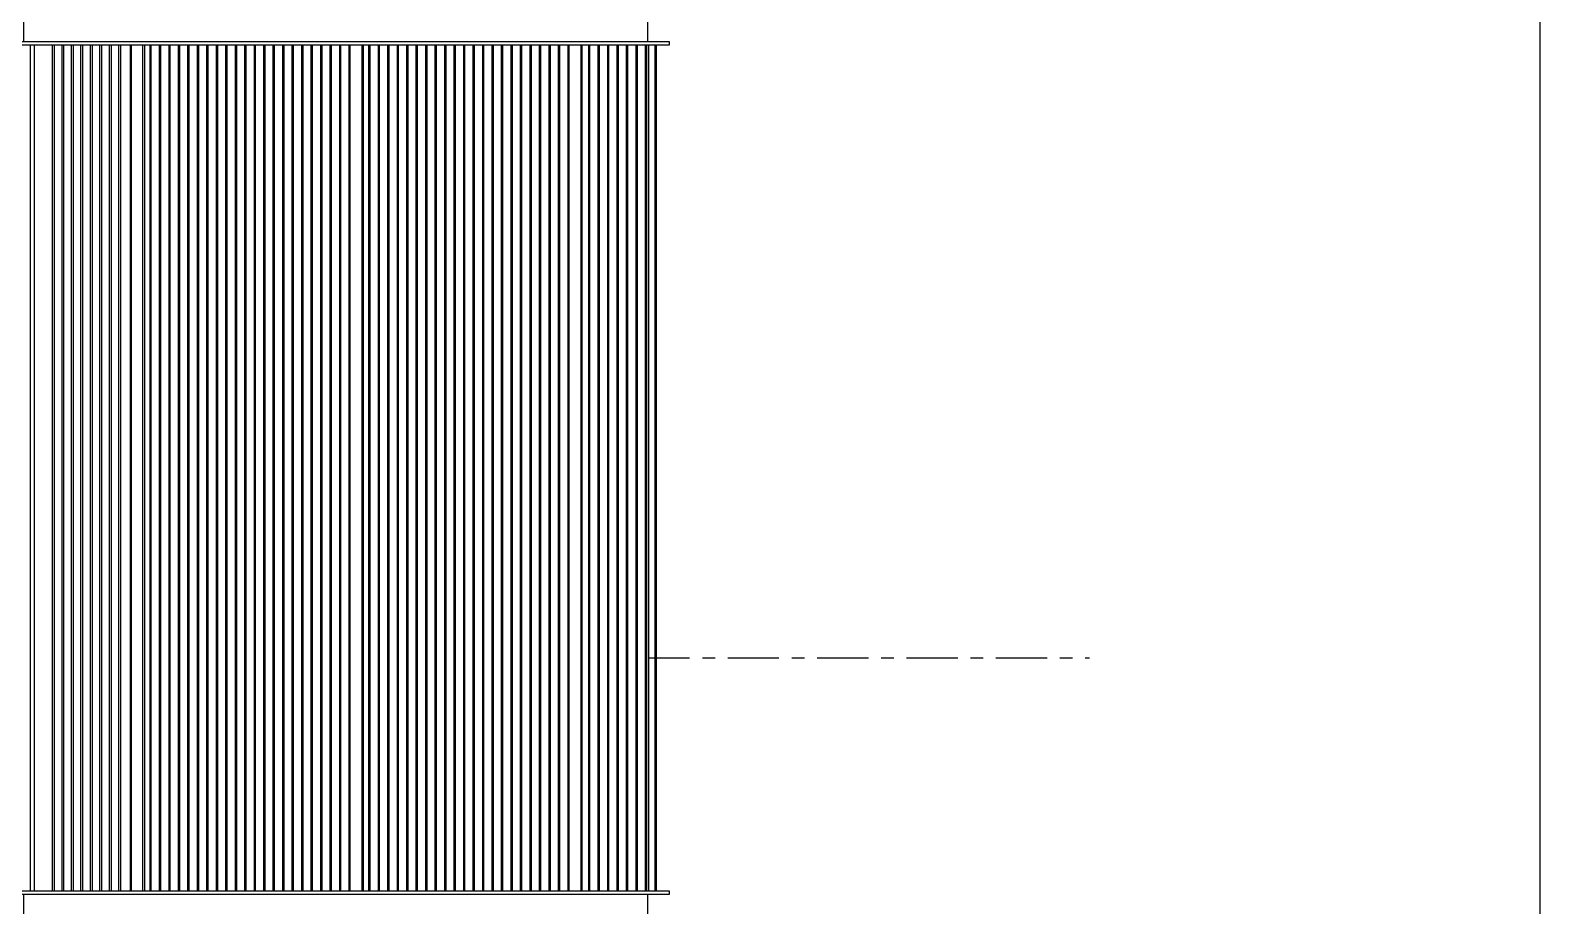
# Model space of a CAD drawing. Header units: millimetres. Extents: x 3774 to 718460, y -768339 to 192544.
# Drawn here: x 513842 to 519016, y -725317 to -722317 of the extents above; entities that cross this region are included whole.
import ezdxf
from ezdxf.xclip import XClip

# ---------------------------------------------------------------- set-up
doc = ezdxf.new("R2010")
doc.units = ezdxf.units.MM
doc.header["$XCLIPFRAME"] = 0
doc.set_wipeout_variables(frame=1)
for name, pattern in [('TA_GL_000.70000', [1.925, 0.7, -0.175, 0.175, -0.175, 0.7]), ('XKITLINE00', [0]), ('XKITLINE02', [4, 2, -2])]:
    doc.linetypes.add(name, pattern=pattern)
for name, color, linetype in [('000 - 0_SYM_DWG_GRIDLINE_MAIN_COLOR_251', 7, 'Continuous'), ('010 - ASPG_FRAMING_SUB_COLOR_2', 7, 'Continuous'), ('010 - ASPG_FRAMING_SUB_COLOR_3', 7, 'Continuous'), ('010 - ASPG_FRAMING_WIPEOUT_', 7, 'Continuous'), ('DIM', 7, 'Continuous')]:
    doc.layers.add(name, color=color, linetype=linetype)
doc.layers.add('Bolt', color=7, linetype='Continuous', lineweight=0)
doc.layers.add('Part', color=7, linetype='Continuous', lineweight=0)
doc.styles.add('TA', font='', dxfattribs={"height": 4.5})
doc.styles.get('TA').set_extended_font_data('Cordia New')

# ---------------------------------------------------------------- blocks, each defined once
blk = doc.blocks.new('W-1-PP19-ST-ENT2_20260406-084955_STANDARD_PAPER_BLOCK')
at = {"layer": 'DIM', "color": 7}
blk.add_lwpolyline([(775, 0), (0, 0), (0, 443.999987), (775, 443.999987)], close=True, dxfattribs=at)
blk = doc.blocks.new('*U6352')
at = {"layer": '000 - 0_SYM_DWG_GRIDLINE_MAIN_COLOR_251', "color": 7, "linetype": 'ByBlock', "ltscale": 5}
blk.add_line((70, 0), (-169.15, 0), dxfattribs=at)
at = {"layer": '000 - 0_SYM_DWG_GRIDLINE_MAIN_COLOR_251', "color": 7}
blk.add_point((-99.15, 0), dxfattribs=at)
at = {"color": 7, "style": 'TA', "flags": 1}
blk.add_attdef('LOCATION', (6, -6), '', height=4.5, rotation=270, dxfattribs=at)
blk = doc.blocks.new('W-1-PP19-SE-ENT3_20260407-142914_PP19_ENT3_ELE4_DIMS_2')
at = {"layer": '000 - 0_SYM_DWG_GRIDLINE_MAIN_COLOR_251', "color": 7, "linetype": 'TA_GL_000.70000', "xscale": 50.00000000000003, "yscale": 50.00000000000003, "zscale": 50.00000000000003, "rotation": 180}
blk.add_blockref('*U6352', (-2517, 109400), dxfattribs=at)
blk = doc.blocks.new('*A22276518')
at = {"layer": 'Part', "color": 7, "linetype": 'XKITLINE00', "lineweight": 0}
for p, q in [((2595.364993, -103.139902), (2595.36241, -103.139902)), ((2595.364993, -103.659902), (2595.364993, -103.139902)), ((2595.36241, -103.659902), (2595.364993, -103.659902))]:
    blk.add_line(p, q, dxfattribs=at)
blk = doc.blocks.new('*A22286519')
at = {"layer": 'Bolt'}
for points in [[(2594.669, -103.708), (2594.669, -103.66), (2595.021, -103.66), (2595.021, -103.708)], [(2594.789, -103.66), (2594.789, -103.612), (2594.901, -103.612), (2594.901, -103.66)]]:
    blk.add_hatch(color=7, dxfattribs=at).paths.add_polyline_path(points, flags=17)
at = {"layer": 'Bolt', "color": 7, "linetype": 'XKITLINE00', "lineweight": 0}
for p, q in [((2594.845, -103.771), (2594.845, -103.428)), ((2594.669, -103.708), (2594.669, -103.66)), ((2594.789, -103.66), (2594.789, -103.612)), ((2594.901, -103.66), (2594.901, -103.612)), ((2595.021, -103.708), (2595.021, -103.66))]:
    blk.add_line(p, q, dxfattribs=at)
at = {"layer": 'Bolt', "color": 7, "linetype": 'XKITLINE02', "lineweight": 0}
for p, q in [((2594.845, -103.771), (2594.845, -103.428)), ((2594.669, -103.708), (2594.669, -103.66)), ((2594.789, -103.66), (2594.789, -103.612)), ((2594.901, -103.66), (2594.901, -103.612)), ((2595.021, -103.708), (2595.021, -103.66))]:
    blk.add_line(p, q, dxfattribs=at)
blk = doc.blocks.new('*A22296520')
at = {"layer": 'Part', "color": 7, "linetype": 'XKITLINE00', "lineweight": 0}
for p, q in [((2595.324993, -103.707902), (2594.767771, -103.707902)), ((2595.324993, -103.659902), (2595.324993, -103.707902))]:
    blk.add_line(p, q, dxfattribs=at)
blk = doc.blocks.new('*A22306521')
at = {"layer": 'Part', "color": 7, "linetype": 'XKITLINE00', "lineweight": 0}
for p, q in [((2595.324993, -103.947902), (2595.324993, -103.707902)), ((2594.604993, -104.507902), (2595.324993, -103.947902)), ((2594.364993, -104.507902), (2594.604993, -104.507902))]:
    blk.add_line(p, q, dxfattribs=at)
blk = doc.blocks.new('*A22316522')
at = {"layer": 'Part', "color": 7, "linetype": 'XKITLINE00', "lineweight": 0}
for p, q in [((2595.364993, -91.139902), (2595.36241, -91.139902)), ((2595.364993, -91.659902), (2595.364993, -91.139902)), ((2595.36241, -91.659902), (2595.364993, -91.659902))]:
    blk.add_line(p, q, dxfattribs=at)
blk = doc.blocks.new('*A22326523')
at = {"layer": 'Bolt'}
for points in [[(2594.669, -91.708), (2594.669, -91.66), (2595.021, -91.66), (2595.021, -91.708)], [(2594.789, -91.66), (2594.789, -91.612), (2594.901, -91.612), (2594.901, -91.66)]]:
    blk.add_hatch(color=7, dxfattribs=at).paths.add_polyline_path(points, flags=17)
at = {"layer": 'Bolt', "color": 7, "linetype": 'XKITLINE00', "lineweight": 0}
for p, q in [((2594.845, -91.771), (2594.845, -91.428)), ((2594.669, -91.708), (2594.669, -91.66)), ((2594.789, -91.66), (2594.789, -91.612)), ((2594.901, -91.66), (2594.901, -91.612)), ((2595.021, -91.708), (2595.021, -91.66))]:
    blk.add_line(p, q, dxfattribs=at)
at = {"layer": 'Bolt', "color": 7, "linetype": 'XKITLINE02', "lineweight": 0}
for p, q in [((2594.845, -91.771), (2594.845, -91.428)), ((2594.669, -91.708), (2594.669, -91.66)), ((2594.789, -91.66), (2594.789, -91.612)), ((2594.901, -91.66), (2594.901, -91.612)), ((2595.021, -91.708), (2595.021, -91.66))]:
    blk.add_line(p, q, dxfattribs=at)
blk = doc.blocks.new('*A22336524')
at = {"layer": 'Part', "color": 7, "linetype": 'XKITLINE00', "lineweight": 0}
for p, q in [((2595.324993, -91.947902), (2595.324993, -91.707902)), ((2594.604993, -92.507902), (2595.324993, -91.947902)), ((2594.364993, -92.507902), (2594.604993, -92.507902))]:
    blk.add_line(p, q, dxfattribs=at)
blk = doc.blocks.new('*A22346525')
at = {"layer": 'Part', "color": 7, "linetype": 'XKITLINE00', "lineweight": 0}
for p, q in [((2595.324993, -91.707902), (2594.767771, -91.707902)), ((2595.324993, -91.659902), (2595.324993, -91.707902))]:
    blk.add_line(p, q, dxfattribs=at)
blk = doc.blocks.new('*A22356526')
at = {"layer": 'Part', "color": 7, "linetype": 'XKITLINE00', "lineweight": 0}
for p, q in [((2577.771566, -103.659902), (2577.771566, -103.139902)), ((2577.771566, -103.139902), (2595.36241, -103.139902)), ((2577.826989, -103.139902), (2577.826989, -103.611902)), ((2578.582135, -103.611902), (2578.582135, -103.139902)), ((2578.637558, -103.139902), (2578.637558, -103.659902)), ((2595.36241, -103.659902), (2595.36241, -103.139902)), ((2595.36241, -103.659902), (2577.771566, -103.659902)), ((2577.826989, -103.611902), (2578.582135, -103.611902))]:
    blk.add_line(p, q, dxfattribs=at)
blk = doc.blocks.new('*A22426533')
at = {"layer": 'Part', "color": 7, "linetype": 'XKITLINE00', "lineweight": 0}
for p, q in [((2587.13567, -103.707902), (2587.13567, -103.659902)), ((2587.13567, -103.707902), (2588.367055, -103.707902)), ((2587.967055, -103.707902), (2587.967055, -103.659902)), ((2588.367055, -103.707902), (2588.367055, -103.659902))]:
    blk.add_line(p, q, dxfattribs=at)
blk = doc.blocks.new('*A22436534')
at = {"layer": 'Part', "color": 7, "linetype": 'XKITLINE00', "lineweight": 0}
for p, q in [((2587.32367, -103.707902), (2587.32367, -104.507902)), ((2588.155055, -103.947902), (2588.155055, -103.707902)), ((2588.155055, -103.707902), (2588.179055, -103.707902)), ((2588.179055, -103.947902), (2588.179055, -103.707902)), ((2587.531516, -104.507902), (2588.155055, -103.947902)), ((2588.179055, -103.947902), (2587.555516, -104.507902)), ((2588.155055, -103.947902), (2588.179055, -103.947902)), ((2587.32367, -104.507902), (2587.555516, -104.507902))]:
    blk.add_line(p, q, dxfattribs=at)
blk = doc.blocks.new('*A22446535')
at = {"layer": 'Bolt'}
for points in [[(2587.451, -103.708), (2587.451, -103.66), (2587.812, -103.66), (2587.812, -103.708)], [(2587.555, -103.66), (2587.555, -103.612), (2587.708, -103.612), (2587.708, -103.66)]]:
    blk.add_hatch(color=7, dxfattribs=at).paths.add_polyline_path(points, flags=17)
at = {"layer": 'Bolt', "color": 7, "linetype": 'XKITLINE00', "lineweight": 0}
for p, q in [((2587.631, -103.771), (2587.631, -103.428)), ((2587.451, -103.708), (2587.451, -103.66)), ((2587.555, -103.66), (2587.555, -103.612)), ((2587.708, -103.66), (2587.708, -103.612)), ((2587.812, -103.708), (2587.812, -103.66))]:
    blk.add_line(p, q, dxfattribs=at)
at = {"layer": 'Bolt', "color": 7, "linetype": 'XKITLINE02', "lineweight": 0}
for p, q in [((2587.871, -103.771), (2587.871, -103.428)), ((2587.691, -103.708), (2587.691, -103.66)), ((2587.795, -103.66), (2587.795, -103.612)), ((2587.948, -103.66), (2587.948, -103.612)), ((2588.052, -103.708), (2588.052, -103.66))]:
    blk.add_line(p, q, dxfattribs=at)
blk = doc.blocks.new('*A22456536')
at = {"layer": 'Bolt'}
for points in [[(2593.852, -103.708), (2593.852, -103.66), (2594.212, -103.66), (2594.212, -103.708)], [(2593.956, -103.66), (2593.956, -103.612), (2594.109, -103.612), (2594.109, -103.66)]]:
    blk.add_hatch(color=7, dxfattribs=at).paths.add_polyline_path(points, flags=17)
at = {"layer": 'Bolt', "color": 7, "linetype": 'XKITLINE00', "lineweight": 0}
for p, q in [((2594.032, -103.771), (2594.032, -103.428)), ((2593.852, -103.708), (2593.852, -103.66)), ((2593.956, -103.66), (2593.956, -103.612)), ((2594.109, -103.66), (2594.109, -103.612)), ((2594.212, -103.708), (2594.212, -103.66))]:
    blk.add_line(p, q, dxfattribs=at)
at = {"layer": 'Bolt', "color": 7, "linetype": 'XKITLINE02', "lineweight": 0}
for p, q in [((2594.272, -103.771), (2594.272, -103.428)), ((2594.092, -103.708), (2594.092, -103.66)), ((2594.196, -103.66), (2594.196, -103.612)), ((2594.349, -103.66), (2594.349, -103.612)), ((2594.452, -103.708), (2594.452, -103.66))]:
    blk.add_line(p, q, dxfattribs=at)
blk = doc.blocks.new('*A22466537')
at = {"layer": 'Part', "color": 7, "linetype": 'XKITLINE00', "lineweight": 0}
for p, q in [((2593.536386, -103.707902), (2593.536386, -103.659902)), ((2593.536386, -103.707902), (2594.767771, -103.707902)), ((2594.367771, -103.707902), (2594.367771, -103.659902)), ((2594.767771, -103.707902), (2594.767771, -103.659902))]:
    blk.add_line(p, q, dxfattribs=at)
blk = doc.blocks.new('*A22476538')
at = {"layer": 'Part', "color": 7, "linetype": 'XKITLINE00', "lineweight": 0}
for p, q in [((2593.724386, -103.707902), (2593.724386, -104.507902)), ((2594.555771, -103.947902), (2594.555771, -103.707902)), ((2594.555771, -103.707902), (2594.579771, -103.707902)), ((2594.579771, -103.947902), (2594.579771, -103.707902)), ((2593.932232, -104.507902), (2594.555771, -103.947902)), ((2594.579771, -103.947902), (2593.956232, -104.507902)), ((2594.555771, -103.947902), (2594.579771, -103.947902)), ((2593.724386, -104.507902), (2593.956232, -104.507902))]:
    blk.add_line(p, q, dxfattribs=at)
blk = doc.blocks.new('*A22486539')
at = {"layer": 'Part', "color": 7, "linetype": 'XKITLINE00', "lineweight": 0}
for p, q in [((2577.771566, -91.659902), (2577.771566, -91.139902)), ((2577.771566, -91.139902), (2595.36241, -91.139902)), ((2577.826989, -91.139902), (2577.826989, -91.611902)), ((2578.582135, -91.611902), (2578.582135, -91.139902)), ((2578.637558, -91.139902), (2578.637558, -91.659902)), ((2595.36241, -91.659902), (2595.36241, -91.139902)), ((2595.36241, -91.659902), (2577.771566, -91.659902)), ((2577.826989, -91.611902), (2578.582135, -91.611902))]:
    blk.add_line(p, q, dxfattribs=at)
blk = doc.blocks.new('*A22496540')
at = {"layer": 'Part', "color": 7, "linetype": 'XKITLINE00', "lineweight": 0}
for p, q in [((2587.13567, -91.707902), (2587.13567, -91.659902)), ((2587.13567, -91.707902), (2588.367055, -91.707902)), ((2587.967055, -91.707902), (2587.967055, -91.659902)), ((2588.367055, -91.707902), (2588.367055, -91.659902))]:
    blk.add_line(p, q, dxfattribs=at)
blk = doc.blocks.new('*A22506541')
at = {"layer": 'Part', "color": 7, "linetype": 'XKITLINE00', "lineweight": 0}
for p, q in [((2587.32367, -91.707902), (2587.32367, -92.507902)), ((2588.155055, -91.947902), (2588.155055, -91.707902)), ((2588.155055, -91.707902), (2588.179055, -91.707902)), ((2588.179055, -91.947902), (2588.179055, -91.707902)), ((2587.531516, -92.507902), (2588.155055, -91.947902)), ((2588.179055, -91.947902), (2587.555516, -92.507902)), ((2588.155055, -91.947902), (2588.179055, -91.947902)), ((2587.32367, -92.507902), (2587.555516, -92.507902))]:
    blk.add_line(p, q, dxfattribs=at)
blk = doc.blocks.new('*A22516542')
at = {"layer": 'Bolt'}
for points in [[(2587.451, -91.708), (2587.451, -91.66), (2587.812, -91.66), (2587.812, -91.708)], [(2587.555, -91.66), (2587.555, -91.612), (2587.708, -91.612), (2587.708, -91.66)]]:
    blk.add_hatch(color=7, dxfattribs=at).paths.add_polyline_path(points, flags=17)
at = {"layer": 'Bolt', "color": 7, "linetype": 'XKITLINE00', "lineweight": 0}
for p, q in [((2587.631, -91.771), (2587.631, -91.428)), ((2587.451, -91.708), (2587.451, -91.66)), ((2587.555, -91.66), (2587.555, -91.612)), ((2587.708, -91.66), (2587.708, -91.612)), ((2587.812, -91.708), (2587.812, -91.66))]:
    blk.add_line(p, q, dxfattribs=at)
at = {"layer": 'Bolt', "color": 7, "linetype": 'XKITLINE02', "lineweight": 0}
for p, q in [((2587.871, -91.771), (2587.871, -91.428)), ((2587.691, -91.708), (2587.691, -91.66)), ((2587.795, -91.66), (2587.795, -91.612)), ((2587.948, -91.66), (2587.948, -91.612)), ((2588.052, -91.708), (2588.052, -91.66))]:
    blk.add_line(p, q, dxfattribs=at)
blk = doc.blocks.new('*A22586549')
at = {"layer": 'Part', "color": 7, "linetype": 'XKITLINE00', "lineweight": 0}
for p, q in [((2593.536386, -91.707902), (2593.536386, -91.659902)), ((2593.536386, -91.707902), (2594.767771, -91.707902)), ((2594.367771, -91.707902), (2594.367771, -91.659902)), ((2594.767771, -91.707902), (2594.767771, -91.659902))]:
    blk.add_line(p, q, dxfattribs=at)
blk = doc.blocks.new('*A22596550')
at = {"layer": 'Part', "color": 7, "linetype": 'XKITLINE00', "lineweight": 0}
for p, q in [((2593.724386, -91.707902), (2593.724386, -92.507902)), ((2594.555771, -91.947902), (2594.555771, -91.707902)), ((2594.555771, -91.707902), (2594.579771, -91.707902)), ((2594.579771, -91.947902), (2594.579771, -91.707902)), ((2593.932232, -92.507902), (2594.555771, -91.947902)), ((2594.579771, -91.947902), (2593.956232, -92.507902)), ((2594.555771, -91.947902), (2594.579771, -91.947902)), ((2593.724386, -92.507902), (2593.956232, -92.507902))]:
    blk.add_line(p, q, dxfattribs=at)
blk = doc.blocks.new('*A22606551')
at = {"layer": 'Bolt'}
for points in [[(2593.852, -91.708), (2593.852, -91.66), (2594.212, -91.66), (2594.212, -91.708)], [(2593.956, -91.66), (2593.956, -91.612), (2594.109, -91.612), (2594.109, -91.66)]]:
    blk.add_hatch(color=7, dxfattribs=at).paths.add_polyline_path(points, flags=17)
at = {"layer": 'Bolt', "color": 7, "linetype": 'XKITLINE00', "lineweight": 0}
for p, q in [((2594.032, -91.771), (2594.032, -91.428)), ((2593.852, -91.708), (2593.852, -91.66)), ((2593.956, -91.66), (2593.956, -91.612)), ((2594.109, -91.66), (2594.109, -91.612)), ((2594.212, -91.708), (2594.212, -91.66))]:
    blk.add_line(p, q, dxfattribs=at)
at = {"layer": 'Bolt', "color": 7, "linetype": 'XKITLINE02', "lineweight": 0}
for p, q in [((2594.272, -91.771), (2594.272, -91.428)), ((2594.092, -91.708), (2594.092, -91.66)), ((2594.196, -91.66), (2594.196, -91.612)), ((2594.349, -91.66), (2594.349, -91.612)), ((2594.452, -91.708), (2594.452, -91.66))]:
    blk.add_line(p, q, dxfattribs=at)
blk = doc.blocks.new('*A23306621')
at = {"layer": 'Bolt'}
for points in [[(2593.249, -86.5), (2593.249, -86.58), (2592.888, -86.58), (2592.888, -86.5)], [(2593.889, -86.5), (2593.889, -86.58), (2593.528, -86.58), (2593.528, -86.5)]]:
    blk.add_hatch(color=7, dxfattribs=at).paths.add_polyline_path(points, flags=17)
at = {"layer": 'Bolt', "color": 7, "linetype": 'XKITLINE00', "lineweight": 0}
for p, q in [((2592.888, -86.5), (2592.888, -86.58)), ((2593.069, -86.437), (2593.069, -86.78)), ((2593.249, -86.5), (2593.249, -86.58)), ((2593.528, -86.5), (2593.528, -86.58)), ((2593.709, -86.437), (2593.709, -86.78)), ((2593.889, -86.5), (2593.889, -86.58))]:
    blk.add_line(p, q, dxfattribs=at)
blk = doc.blocks.new('*A23316622')
at = {"layer": 'Bolt'}
blk.add_hatch(color=7, dxfattribs=at).paths.add_polyline_path([(2593.424, -86.871), (2593.422, -86.881), (2593.417, -86.891), (2593.411, -86.899), (2593.404, -86.906), (2593.395, -86.912), (2593.386, -86.915), (2593.377, -86.916), (2593.367, -86.915), (2593.358, -86.912), (2593.35, -86.906), (2593.342, -86.899), (2593.336, -86.891), (2593.332, -86.881), (2593.329, -86.871), (2593.328, -86.86), (2593.329, -86.849), (2593.332, -86.838), (2593.336, -86.829), (2593.342, -86.82), (2593.35, -86.813), (2593.358, -86.808), (2593.367, -86.805), (2593.377, -86.804), (2593.386, -86.805), (2593.395, -86.808), (2593.404, -86.813), (2593.411, -86.82), (2593.417, -86.829), (2593.422, -86.838), (2593.424, -86.849), (2593.425, -86.86)], flags=17)
at = {"layer": 'Bolt', "color": 7, "linetype": 'XKITLINE00', "lineweight": 0}
blk.add_line((2593.345, -86.86), (2593.517, -86.86), dxfattribs=at)
blk = doc.blocks.new('*A23326623')
at = {"layer": 'Part', "color": 7, "linetype": 'XKITLINE00', "lineweight": 0}
for p, q in [((2593.1929, -86.659902), (2593.1929, -86.579902)), ((2593.608593, -86.659902), (2593.608593, -86.579902)), ((2593.628593, -86.659902), (2593.628593, -86.619902)), ((2593.628593, -86.619902), (2593.848593, -86.619902)), ((2593.848593, -86.619902), (2593.848593, -86.579902))]:
    blk.add_line(p, q, dxfattribs=at)
blk = doc.blocks.new('*A23336624')
at = {"layer": 'Part', "color": 7, "linetype": 'XKITLINE00', "lineweight": 0}
for p, q in [((2592.31449, -86.339902), (2592.533054, -86.499902)), ((2594.244439, -86.499902), (2592.533054, -86.499902)), ((2593.364439, -86.499902), (2593.423003, -86.339902)), ((2594.463003, -86.339902), (2594.244439, -86.499902))]:
    blk.add_line(p, q, dxfattribs=at)
blk = doc.blocks.new('*A23346625')
at = {"layer": 'Part', "color": 7, "linetype": 'XKITLINE00', "lineweight": 0}
for p, q in [((2594.244439, -86.499902), (2592.533054, -86.499902)), ((2592.533054, -86.499902), (2592.533054, -86.579902)), ((2593.364439, -86.579902), (2593.364439, -86.499902)), ((2594.244439, -86.579902), (2594.244439, -86.499902)), ((2592.533054, -86.579902), (2594.244439, -86.579902))]:
    blk.add_line(p, q, dxfattribs=at)
blk = doc.blocks.new('*A23476638')
at = {"layer": 'Part', "color": 7, "linetype": 'XKITLINE00', "lineweight": 0}
for p, q in [((2578.286233, -81.539902), (2578.284987, -81.539902)), ((2578.286233, -86.339902), (2578.286233, -81.539902)), ((2578.286233, -81.539902), (2595.364986, -81.539902)), ((2595.364986, -81.539902), (2595.364986, -86.339902)), ((2578.284987, -86.339902), (2578.286233, -86.339902)), ((2578.286233, -86.339902), (2595.364986, -86.339902))]:
    blk.add_line(p, q, dxfattribs=at)
blk = doc.blocks.new('*A23516642')
at = {"layer": 'Part', "color": 7, "linetype": 'XKITLINE00', "lineweight": 0}
for p, q in [((2587.842119, -86.499902), (2586.150057, -86.499902)), ((2586.962119, -86.499902), (2587.020683, -86.339902)), ((2588.060683, -86.339902), (2587.842119, -86.499902))]:
    blk.add_line(p, q, dxfattribs=at)
blk = doc.blocks.new('*A23526643')
at = {"layer": 'Bolt'}
blk.add_hatch(color=7, dxfattribs=at).paths.add_polyline_path([(2587.022, -86.871), (2587.019, -86.881), (2587.015, -86.891), (2587.009, -86.899), (2587.001, -86.906), (2586.993, -86.912), (2586.984, -86.915), (2586.974, -86.916), (2586.965, -86.915), (2586.956, -86.912), (2586.947, -86.906), (2586.94, -86.899), (2586.934, -86.891), (2586.93, -86.881), (2586.927, -86.871), (2586.926, -86.86), (2586.927, -86.849), (2586.93, -86.838), (2586.934, -86.829), (2586.94, -86.82), (2586.947, -86.813), (2586.956, -86.808), (2586.965, -86.805), (2586.974, -86.804), (2586.984, -86.805), (2586.993, -86.808), (2587.001, -86.813), (2587.009, -86.82), (2587.015, -86.829), (2587.019, -86.838), (2587.022, -86.849), (2587.023, -86.86)], flags=17)
at = {"layer": 'Bolt', "color": 7, "linetype": 'XKITLINE00', "lineweight": 0}
blk.add_line((2586.943, -86.86), (2587.114, -86.86), dxfattribs=at)
blk = doc.blocks.new('*A23536644')
at = {"layer": 'Part', "color": 7, "linetype": 'XKITLINE00', "lineweight": 0}
for p, q in [((2586.150057, -86.499902), (2587.842119, -86.499902)), ((2586.962119, -86.579902), (2586.962119, -86.499902)), ((2587.842119, -86.579902), (2587.842119, -86.499902)), ((2586.150057, -86.579902), (2587.842119, -86.579902))]:
    blk.add_line(p, q, dxfattribs=at)
blk = doc.blocks.new('*A23546645')
at = {"layer": 'Part', "color": 7, "linetype": 'XKITLINE00', "lineweight": 0}
for p, q in [((2586.79058, -86.659902), (2586.79058, -86.579902)), ((2587.206273, -86.659902), (2587.206273, -86.579902)), ((2587.226273, -86.659902), (2587.226273, -86.619902)), ((2587.226273, -86.619902), (2587.446273, -86.619902)), ((2587.446273, -86.619902), (2587.446273, -86.579902))]:
    blk.add_line(p, q, dxfattribs=at)
blk = doc.blocks.new('*A23556646')
at = {"layer": 'Bolt'}
for points in [[(2586.847, -86.5), (2586.847, -86.58), (2586.486, -86.58), (2586.486, -86.5)], [(2587.487, -86.5), (2587.487, -86.58), (2587.126, -86.58), (2587.126, -86.5)]]:
    blk.add_hatch(color=7, dxfattribs=at).paths.add_polyline_path(points, flags=17)
at = {"layer": 'Bolt', "color": 7, "linetype": 'XKITLINE00', "lineweight": 0}
for p, q in [((2586.486, -86.5), (2586.486, -86.58)), ((2586.666, -86.437), (2586.666, -86.78)), ((2586.847, -86.5), (2586.847, -86.58)), ((2587.126, -86.5), (2587.126, -86.58)), ((2587.306, -86.437), (2587.306, -86.78)), ((2587.487, -86.5), (2587.487, -86.58))]:
    blk.add_line(p, q, dxfattribs=at)
blk = doc.blocks.new('*A23866677')
at = {"layer": 'Part', "color": 7, "linetype": 'XKITLINE00', "lineweight": 0}
blk.add_line((2595.364986, -86.339902), (2595.364986, -81.539902), dxfattribs=at)
blk = doc.blocks.new('*A23896680')
at = {"layer": 'Bolt'}
blk.add_hatch(color=7, dxfattribs=at).paths.add_polyline_path([(2594.141, -86.5), (2594.141, -86.58), (2593.789, -86.58), (2593.789, -86.5)], flags=17)
at = {"layer": 'Bolt', "color": 7, "linetype": 'XKITLINE00', "lineweight": 0}
for p, q in [((2593.789, -86.5), (2593.789, -86.58)), ((2593.965, -86.437), (2593.965, -86.78)), ((2594.141, -86.5), (2594.141, -86.58))]:
    blk.add_line(p, q, dxfattribs=at)
at = {"layer": 'Bolt', "color": 7, "linetype": 'XKITLINE02', "lineweight": 0}
for p, q in [((2593.789, -86.5), (2593.789, -86.58)), ((2593.965, -86.437), (2593.965, -86.78)), ((2594.141, -86.5), (2594.141, -86.58))]:
    blk.add_line(p, q, dxfattribs=at)
blk = doc.blocks.new('*A23906681')
at = {"layer": 'Bolt'}
blk.add_hatch(color=7, dxfattribs=at).paths.add_polyline_path([(2594.02, -86.871), (2594.017, -86.881), (2594.012, -86.891), (2594.005, -86.899), (2593.996, -86.906), (2593.986, -86.912), (2593.976, -86.915), (2593.965, -86.916), (2593.954, -86.915), (2593.944, -86.912), (2593.934, -86.906), (2593.925, -86.899), (2593.918, -86.891), (2593.913, -86.881), (2593.91, -86.871), (2593.909, -86.86), (2593.91, -86.849), (2593.913, -86.838), (2593.918, -86.829), (2593.925, -86.82), (2593.934, -86.813), (2593.944, -86.808), (2593.954, -86.805), (2593.965, -86.804), (2593.976, -86.805), (2593.986, -86.808), (2593.996, -86.813), (2594.005, -86.82), (2594.012, -86.829), (2594.017, -86.838), (2594.02, -86.849), (2594.021, -86.86)], flags=17)
at = {"layer": 'Bolt', "color": 7, "linetype": 'XKITLINE00', "lineweight": 0}
for p, q in [((2593.853, -86.86), (2594.077, -86.86)), ((2593.965, -86.748), (2593.965, -86.972))]:
    blk.add_line(p, q, dxfattribs=at)
blk = doc.blocks.new('*A23916682')
at = {"layer": 'Part', "color": 7, "linetype": 'XKITLINE00', "lineweight": 0}
for p, q in [((2593.724986, -86.659902), (2593.724986, -86.619902)), ((2594.204986, -86.659902), (2594.204986, -86.579902))]:
    blk.add_line(p, q, dxfattribs=at)
blk = doc.blocks.new('*A23926683')
at = {"layer": 'Part', "color": 7, "linetype": 'XKITLINE00', "lineweight": 0}
for p, q in [((2594.244439, -86.499902), (2594.444986, -86.499902)), ((2594.444986, -86.499902), (2594.604986, -86.339902))]:
    blk.add_line(p, q, dxfattribs=at)
blk = doc.blocks.new('*A23936684')
at = {"layer": 'Part', "color": 7, "linetype": 'XKITLINE00', "lineweight": 0}
for p, q in [((2594.444986, -86.499902), (2594.244439, -86.499902)), ((2594.444986, -86.579902), (2594.444986, -86.499902)), ((2594.244439, -86.579902), (2594.444986, -86.579902))]:
    blk.add_line(p, q, dxfattribs=at)
blk = doc.blocks.new('*A20876418')
at = {"layer": 'Part', "color": 7, "linetype": 'XKITLINE00', "lineweight": 0}
for p, q in [((2593.935157, -86.659902), (2592.842336, -86.659902)), ((2592.842336, -91.139902), (2592.842336, -86.659902)), ((2592.897762, -91.139902), (2592.897762, -86.659902)), ((2593.085762, -91.139902), (2593.085762, -86.659902)), ((2593.479731, -91.139902), (2593.479731, -86.659902)), ((2593.535157, -86.659902), (2593.535157, -91.139902)), ((2593.935157, -91.139902), (2593.935157, -86.659902)), ((2592.842336, -103.139902), (2592.842336, -91.659902)), ((2592.897762, -103.139902), (2592.897762, -91.659902)), ((2593.085762, -103.139902), (2593.085762, -91.659902)), ((2593.479731, -103.139902), (2593.479731, -91.659902)), ((2593.535157, -103.139902), (2593.535157, -91.659902)), ((2593.935157, -103.139902), (2593.935157, -92.507902)), ((2592.842336, -115.139902), (2592.842336, -103.659902)), ((2592.897762, -115.139902), (2592.897762, -103.659902)), ((2593.085762, -115.139902), (2593.085762, -103.659902)), ((2593.479731, -115.139902), (2593.479731, -103.659902)), ((2593.535157, -115.139902), (2593.535157, -103.659902)), ((2593.935157, -115.139902), (2593.935157, -104.507902)), ((2592.842336, -123.219902), (2592.842336, -115.659902)), ((2592.897762, -123.219902), (2592.897762, -115.659902)), ((2593.085762, -123.219902), (2593.085762, -115.659902)), ((2593.479731, -123.219902), (2593.479731, -115.659902)), ((2593.535157, -123.219902), (2593.535157, -115.659902)), ((2593.935157, -123.219902), (2593.935157, -116.507902)), ((2593.148899, -123.219902), (2592.842336, -123.219902)), ((2593.935157, -123.219902), (2593.479731, -123.219902))]:
    blk.add_line(p, q, dxfattribs=at)
blk = doc.blocks.new('*A20366367')
at = {"layer": 'Part', "color": 7, "linetype": 'XKITLINE00', "lineweight": 0}
for p, q in [((2594.364986, -86.659902), (2593.935157, -86.659902)), ((2594.300986, -91.139902), (2594.300986, -86.659902)), ((2594.364986, -91.139902), (2594.364986, -86.659902)), ((2594.300986, -103.139902), (2594.300986, -92.198278)), ((2594.364986, -103.139902), (2594.364986, -92.140799)), ((2594.300986, -115.139902), (2594.300986, -104.198278)), ((2594.364986, -115.139902), (2594.364986, -104.140799)), ((2594.300986, -123.219902), (2594.300986, -116.198278)), ((2594.364986, -123.219902), (2594.364986, -116.140799)), ((2594.204986, -123.219902), (2594.364986, -123.219902))]:
    blk.add_line(p, q, dxfattribs=at)
blk = doc.blocks.new('*A20396370')
at = {"layer": 'Part', "color": 7, "linetype": 'XKITLINE00', "lineweight": 0}
for p, q in [((2581.832366, -91.139902), (2581.832366, -86.339902)), ((2584.950057, -91.139902), (2584.950057, -86.339902)), ((2586.150057, -91.139902), (2586.150057, -86.339902)), ((2581.832366, -103.139902), (2581.832366, -91.659902)), ((2584.950057, -103.139902), (2584.950057, -91.659902)), ((2586.150057, -103.139902), (2586.150057, -91.659902)), ((2581.832366, -115.139902), (2581.832366, -103.659902)), ((2584.950057, -115.139902), (2584.950057, -103.659902)), ((2586.150057, -115.139902), (2586.150057, -103.659902))]:
    blk.add_line(p, q, dxfattribs=at)
blk = doc.blocks.new('*A20476378')
at = {"layer": 'Part', "color": 7, "linetype": 'XKITLINE00', "lineweight": 0}
for p, q in [((2587.532837, -86.659902), (2586.440016, -86.659902)), ((2586.440016, -91.139902), (2586.440016, -86.659902)), ((2586.495442, -91.139902), (2586.495442, -86.659902)), ((2586.683442, -91.139902), (2586.683442, -86.659902)), ((2587.077411, -91.139902), (2587.077411, -86.659902)), ((2587.132837, -86.659902), (2587.132837, -91.139902)), ((2587.532837, -91.139902), (2587.532837, -86.659902)), ((2586.440016, -103.139902), (2586.440016, -91.659902)), ((2586.495442, -103.139902), (2586.495442, -91.659902)), ((2586.683442, -103.139902), (2586.683442, -91.659902)), ((2587.077411, -103.139902), (2587.077411, -91.659902)), ((2587.132837, -103.139902), (2587.132837, -91.659902)), ((2587.532837, -103.139902), (2587.532837, -92.507902)), ((2586.440016, -115.139902), (2586.440016, -103.659902)), ((2586.495442, -115.139902), (2586.495442, -103.659902)), ((2586.683442, -115.139902), (2586.683442, -103.659902)), ((2587.077411, -115.139902), (2587.077411, -103.659902)), ((2587.132837, -115.139902), (2587.132837, -103.659902)), ((2587.532837, -115.139902), (2587.532837, -104.507902)), ((2586.440016, -123.219902), (2586.440016, -115.659902)), ((2586.495442, -123.219902), (2586.495442, -115.659902)), ((2586.683442, -123.219902), (2586.683442, -115.659902)), ((2587.077411, -123.219902), (2587.077411, -115.659902)), ((2587.132837, -123.219902), (2587.132837, -115.659902)), ((2587.532837, -123.219902), (2587.532837, -116.507902)), ((2586.746579, -123.219902), (2586.440016, -123.219902)), ((2587.532837, -123.219902), (2587.077411, -123.219902))]:
    blk.add_line(p, q, dxfattribs=at)
blk = doc.blocks.new('W-1-PP19-SE-ENT3_20260407-143459_PP19_ENT3_SE_ELE4')
at = {"color": 7, "lineweight": 0, "xscale": 125, "yscale": 125, "zscale": 125}
for name in ['*A20396370', '*A23476638', '*A23866677', '*A23516642', '*A23336624', '*A23926683', '*A23536644', '*A20476378', '*A23556646', '*A23546645', '*A23526643', '*A23346625', '*A20876418', '*A23306621', '*A23326623', '*A23316622', '*A23916682', '*A23896680', '*A23906681', '*A20366367', '*A23936684', '*A22486539', '*A22316522', '*A22496540', '*A22506541', '*A22516542', '*A22586549', '*A22596550', '*A22606551', '*A22336524', '*A22326523', '*A22346525', '*A22356526', '*A22276518', '*A22426533', '*A22436534', '*A22446535', '*A22466537', '*A22476538', '*A22456536', '*A22306521', '*A22286519', '*A22296520']:
    blk.add_blockref(name, (-320145.950375, 121992.48775), dxfattribs=at)
blk = doc.blocks.new('*U6698')
at = {"color": 7}
blk.add_wipeout([(0, 0), (15, 0), (15, 8350), (0, 8350)], dxfattribs=at)
blk.add_lwpolyline([(0, 0), (15, 0), (15, 8350), (0, 8350)], close=True, dxfattribs=at)
blk = doc.blocks.new('*U6705')
at = {"color": 7}
blk.add_wipeout([(0, -40), (2139.4, -40), (2139.4, 40), (0, 40)], dxfattribs=at).dxf.layer = '010 - ASPG_FRAMING_WIPEOUT_'
at = {"layer": '010 - ASPG_FRAMING_SUB_COLOR_3', "color": 7}
blk.add_lwpolyline([(0, -40), (2139.4, -40), (2139.4, 40), (0, 40)], close=True, dxfattribs=at)
at = {"color": 7}
for points in [[(-40, 40), (2214.4, 40), (2214.4, 50), (-40, 50)], [(-40, -50), (2214.4, -50), (2214.4, -40), (-40, -40)]]:
    blk.add_wipeout(points, dxfattribs=at).dxf.layer = '010 - ASPG_FRAMING_WIPEOUT_'
at = {"layer": '010 - ASPG_FRAMING_SUB_COLOR_2', "color": 7}
for points in [[(-40, 40), (2214.4, 40), (2214.4, 50), (-40, 50)], [(-40, -50), (2214.4, -50), (2214.4, -40), (-40, -40)]]:
    blk.add_lwpolyline(points, close=True, dxfattribs=at)
blk = doc.blocks.new('*U6714')
at = {"color": 7}
blk.add_wipeout([(0, 0), (2181.3, 0), (2181.3, 2900), (0, 2900)], dxfattribs=at)
blk.add_lwpolyline([(0, 0), (2181.3, 0), (2181.3, 2900), (0, 2900)], close=True, dxfattribs=at)
blk = doc.blocks.new('*U6712')
at = {"color": 7}
blk.add_wipeout([(0, 0), (5.5, 0), (5.5, 2900), (0, 2900)], dxfattribs=at)
blk.add_lwpolyline([(0, 0), (5.5, 0), (5.5, 2900), (0, 2900)], close=True, dxfattribs=at)
blk = doc.blocks.new('*U6716')
at = {"color": 7}
blk.add_wipeout([(0, 0), (4.6, 0), (4.6, 2900), (0, 2900)], dxfattribs=at)
blk.add_lwpolyline([(0, 0), (4.6, 0), (4.6, 2900), (0, 2900)], close=True, dxfattribs=at)
blk = doc.blocks.new('*U6713')
at = {"color": 7}
blk.add_wipeout([(0, 0), (4.7, 0), (4.7, 2900), (0, 2900)], dxfattribs=at)
blk.add_lwpolyline([(0, 0), (4.7, 0), (4.7, 2900), (0, 2900)], close=True, dxfattribs=at)
blk = doc.blocks.new('*U6715')
at = {"color": 7}
blk.add_wipeout([(0, 0), (5.1, 0), (5.1, 2900), (0, 2900)], dxfattribs=at)
blk.add_lwpolyline([(0, 0), (5.1, 0), (5.1, 2900), (0, 2900)], close=True, dxfattribs=at)

msp = doc.modelspace()

# ---------------------------------------------------------------- block references
at = {"color": 7}
ref = msp.add_blockref('W-1-PP19-SE-ENT3_20260407-142914_PP19_ENT3_ELE4_DIMS_2', (511531.288, -833866.64), dxfattribs=at)
XClip(ref).set_block_clipping_path([(-11304.0968506876, 98755.1221213046), (6699.1176849194, 115887.2401709807)])
msp.add_blockref('W-1-PP19-SE-ENT3_20260407-143459_PP19_ENT3_SE_ELE4', (511531.288, -833866.64), dxfattribs=at)
at = {"layer": 'DIM', "color": 7, "xscale": 50, "yscale": 50, "zscale": 50}
msp.add_blockref('W-1-PP19-ST-ENT2_20260406-084955_STANDARD_PAPER_BLOCK', (480265.746, -736063.653), dxfattribs=at)

# ---------------------------------------------------------------- next in the draw order: block references
at = {"color": 7}
msp.add_blockref('*U6714', (513780.288, -725266.64), dxfattribs=at)

# ---------------------------------------------------------------- next in the draw order: block references
for name, p in [('*U6698', (513841.584, -727666.64)), ('*U6712', (514183.707, -725266.64)), ('*U6712', (514251.237, -725266.64)), ('*U6712', (514283.741, -725266.64)), ('*U6712', (514316.244, -725266.64)), ('*U6712', (514348.748, -725266.64)), ('*U6712', (514381.252, -725266.64)), ('*U6712', (514413.755, -725266.64)), ('*U6712', (514446.259, -725266.64)), ('*U6712', (514478.763, -725266.64)), ('*U6712', (514511.267, -725266.64)), ('*U6712', (514543.77, -725266.64)), ('*U6712', (514576.274, -725266.64)), ('*U6712', (514608.778, -725266.64)), ('*U6712', (514641.281, -725266.64)), ('*U6712', (514673.785, -725266.64)), ('*U6712', (514706.289, -725266.64)), ('*U6712', (514738.792, -725266.64)), ('*U6712', (514771.296, -725266.64)), ('*U6712', (514803.8, -725266.64)), ('*U6712', (514836.303, -725266.64)), ('*U6712', (514868.807, -725266.64)), ('*U6712', (514901.311, -725266.64)), ('*U6716', (514933.792, -725266.64)), ('*U6712', (515001.322, -725266.64)), ('*U6712', (515033.826, -725266.64)), ('*U6712', (515066.33, -725266.64)), ('*U6712', (515098.833, -725266.64)), ('*U6712', (515131.337, -725266.64)), ('*U6712', (515163.841, -725266.64)), ('*U6712', (515196.344, -725266.64)), ('*U6712', (515228.848, -725266.64)), ('*U6712', (515261.352, -725266.64)), ('*U6712', (515293.855, -725266.64)), ('*U6712', (515326.359, -725266.64)), ('*U6712', (515358.863, -725266.64)), ('*U6712', (515391.366, -725266.64)), ('*U6712', (515423.87, -725266.64)), ('*U6712', (515456.374, -725266.64)), ('*U6712', (515488.878, -725266.64)), ('*U6712', (515521.381, -725266.64)), ('*U6712', (515553.885, -725266.64)), ('*U6712', (515586.389, -725266.64)), ('*U6712', (515618.892, -725266.64)), ('*U6712', (515651.396, -725266.64)), ('*U6713', (515683.878, -725266.64)), ('*U6712', (515754.793, -725266.64)), ('*U6712', (515787.297, -725266.64)), ('*U6712', (515819.8, -725266.64)), ('*U6712', (515852.304, -725266.64)), ('*U6712', (515884.808, -725266.64)), ('*U6712', (515917.311, -725266.64)), ('*U6712', (515949.815, -725266.64)), ('*U6712', (515982.319, -725266.64))]:
    msp.add_blockref(name, p, dxfattribs=at)
at = {"color": 7, "xscale": -1}
for p in [(513923.7, -725266.64), (513956.203, -725266.64), (513988.707, -725266.64), (514021.211, -725266.64), (514053.715, -725266.64), (514086.218, -725266.64), (514118.722, -725266.64), (514151.226, -725266.64)]:
    msp.add_blockref('*U6712', p, dxfattribs=at)

# ---------------------------------------------------------------- next in the draw order: block references
msp.add_blockref('*U6712', (514233.713, -725266.64), dxfattribs=at)
at = {"color": 7}
for name, p in [('*U6712', (514978.69, -725266.64)), ('*U6715', (515728.775, -725266.64))]:
    msp.add_blockref(name, p, dxfattribs=at)

# ---------------------------------------------------------------- next in the draw order: block references
for p in [(513818.906, -722316.64), (513818.906, -725316.64)]:
    msp.add_blockref('*U6705', p, dxfattribs=at)

doc.saveas('drawing.dxf')
